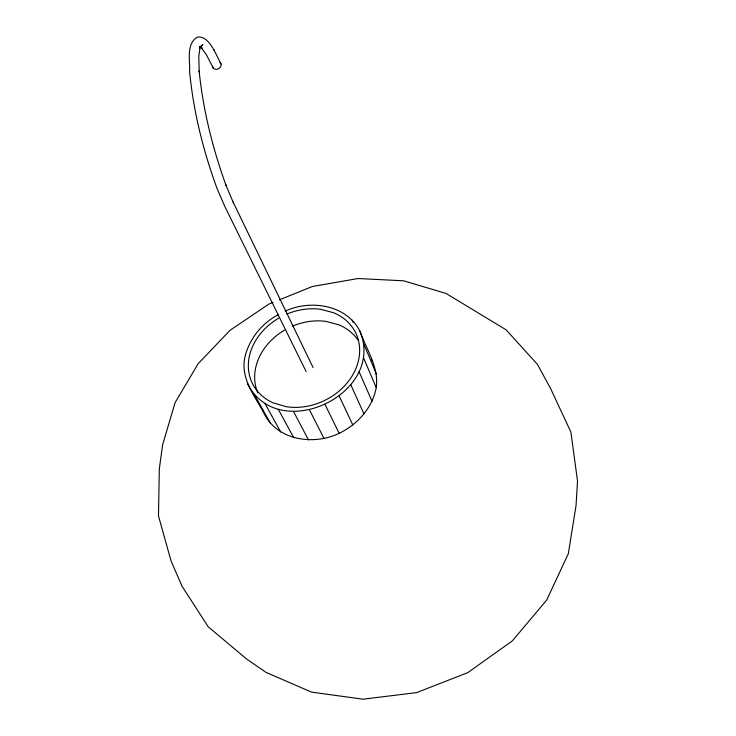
<?xml version="1.0" encoding="UTF-8"?>
<svg xmlns="http://www.w3.org/2000/svg" width="736" height="736" viewBox="0 0 736 736"><rect width="100%" height="100%" fill="white"/><g stroke="black" fill="none" stroke-linecap="round" stroke-linejoin="round"><path stroke-width="1.1" d="M278.134 314.778C261.795 323.279 249.43 338.827 244.978 356.73C240.166 377.522 253.984 395.103 263.47 412.16C276.184 440.358 313.38 445.814 339.149 433.338C357.429 424.424 372.398 408.002 376.243 387.651C379.095 367.246 366.372 349.471 359.886 331.062C346.122 304.52 310.463 299.405 285.117 311.135M247.333 383.382C278.19 445.032 386.142 394.091 359.886 331.062M200.072 47.27L200.33 46.092L198.784 56.148L199.217 71.843L199.134 70.95C203.09 110.115 212.704 148.589 226.099 185.555L225.814 184.911L233.432 202.805M199.53 48.318L202.796 44.491L201.968 45.374M273.065 302.395L268.815 304.115L230.009 330.326L198.113 363.75L175.104 402.601L162.638 444.746L159.326 468.896L158.479 515.862L171.028 560.887L182.059 586.261L208.251 626.842L246.661 659.033L266.073 672.41L311.604 692.144L363.124 699.2L416.64 692.604L467.792 672.64L512.339 640.89L546.692 600.07L568.348 553.656L576.058 505.448L577.521 480.958L570.869 432.014L550.611 388.58L537.538 364.513L506.184 329.875L446.09 293.462L403.576 280.802L358.092 278.53L312.322 286.506L279.432 299.819M199.355 46.846L202.225 48.18L200.45 46.727L206.448 54.786L213.173 67.997M214.296 50.536C210.956 44.74 205.344 35.687 197.266 37.113C185.812 44.381 190.265 60.444 189.603 71.622L189.695 72.514C193.55 112.139 203.32 151.064 217.019 188.398L224.866 206.568L306.102 371.551M371.358 359.665L372.609 361.459M254.417 394.689L270.425 423.283M264.969 403.54L280.729 432.004M278.291 409.28L293.71 437.69M293.48 411.442L308.476 439.889M309.46 409.86L323.996 438.408M213.836 49.606L221.002 63.977M325.082 404.598L339.149 433.338M233.082 201.995L313.039 367.494M339.204 396.042L352.829 425.031M350.824 384.808L364.062 414.092M359.113 371.735L372.048 401.322M363.501 357.76L376.243 387.651M352.25 320.16L353.133 322.267M363.74 343.878L376.418 374.044M262.936 410.044L263.47 412.16M278.732 318.145A57.5 47.159 -26 0 0 272.992 402.804L286.194 406.686A57.5 47.159 -26 0 0 354.31 371.984A57.5 47.159 -26 0 0 333.482 312.699L320.445 309.276A57.5 47.159 -26 0 0 286.856 314.088M257.738 392.693A56.81 46.846 -26 0 1 284.62 330.087M292.652 326.076A56.81 46.846 -26 0 1 325.864 321.374L338.762 324.797A56.81 46.846 -26 0 1 358.138 340.317M219.917 62.486A4.444 3.56 -28 0 1 218.482 68.761A4.444 3.56 -28 0 1 212.621 66.222"/></g></svg>
